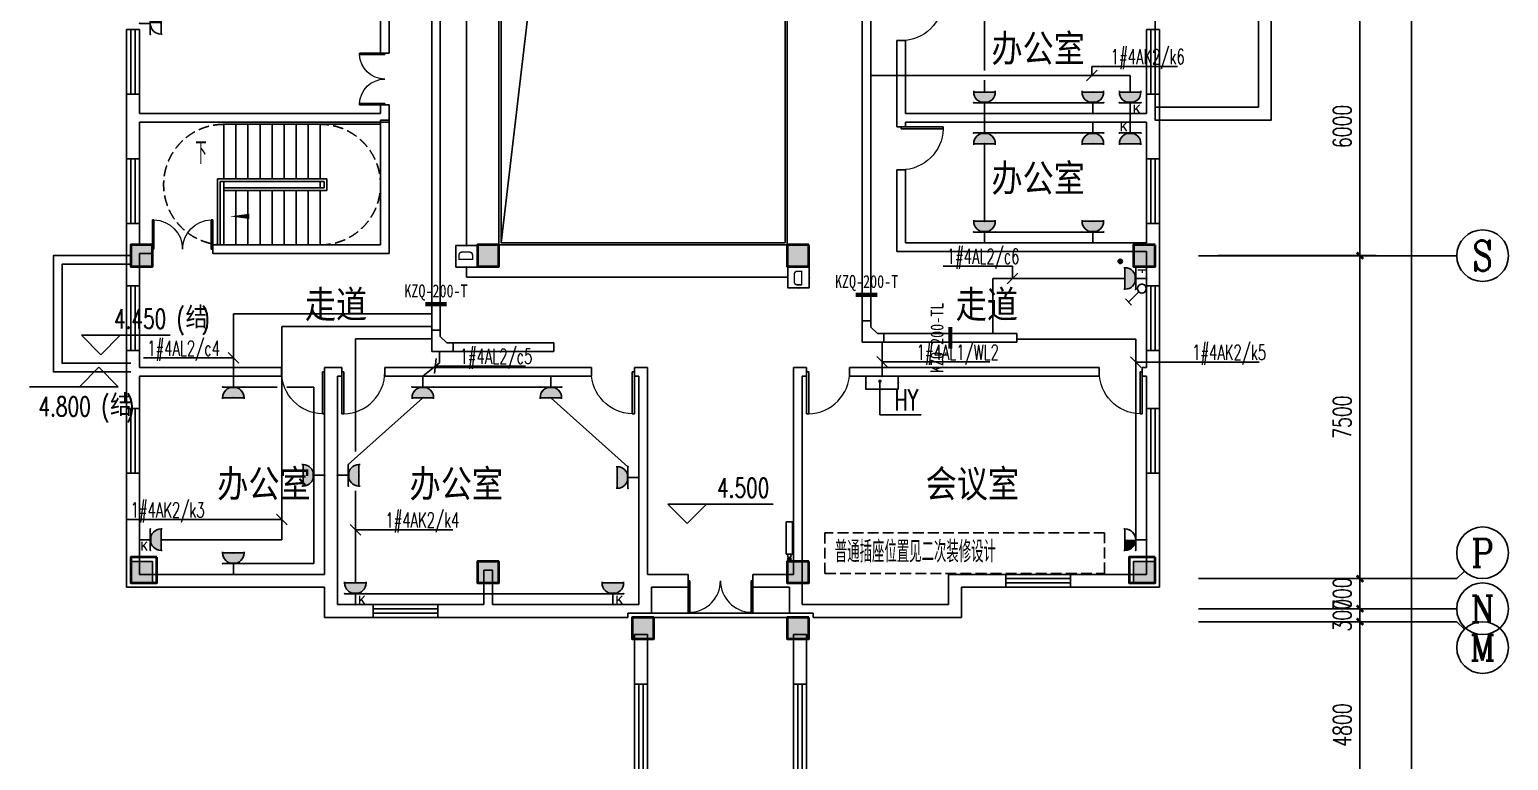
# Model space of a CAD drawing. Extents: x 0 to 302064749, y -59725395 to 1524223.
# Drawn here: x 2143753 to 2178118, y 1312210 to 1329180 of the extents above; entities that cross this region are included whole.
import ezdxf
from ezdxf.enums import TextEntityAlignment as Align

# ---------------------------------------------------------------- set-up
doc = ezdxf.new("R2010")
doc.units = 0
doc.header["$LTSCALE"] = 1000
doc.linetypes.add('DASH', pattern=[0.35, 0.25, -0.1])
for name, color, linetype in [('0-底图', 7, 'Continuous'), ('0-标注', 3, 'Continuous'), ('A-ANNO-IDEN', 3, 'Continuous'), ('A-ANNO-IDEN-LEVL', 3, 'Continuous'), ('A-ANNO-TXT', 7, 'Continuous'), ('A-DOOR-FM', 181, 'Continuous'), ('AXIS', 3, 'Continuous'), ('AXIS_TEXT', 7, 'Continuous'), ('CABLETRAY', 4, 'Continuous'), ('COLU', 7, 'Continuous'), ('COLU_HATCH', 251, 'Continuous'), ('DIM-照明', 3, 'Continuous'), ('DIM-箱柜', 7, 'Continuous'), ('DIM_ELEV', 3, 'Continuous'), ('DOOR_FIRE', 4, 'Continuous'), ('DOTLN', 2, 'DASH'), ('EQUIP-插座', 3, 'Continuous'), ('EQUIP-消防', 3, 'Continuous'), ('EQUIP-照明', 3, 'Continuous'), ('EQUIP-箱柜', 3, 'Continuous'), ('M-EQ-THMA', 7, 'Continuous'), ('PUB_TEXT', 7, 'Continuous'), ('STAIR', 2, 'Continuous'), ('TEL_TEXT', 7, 'Continuous'), ('TEXT', 7, 'Continuous'), ('WALL', 2, 'Continuous'), ('WINDOW', 4, 'Continuous'), ('WIRE-照明', 6, 'Continuous'), ('地暖', 4, 'Continuous'), ('建筑-楼梯', 2, 'Continuous'), ('抗震支吊架', 2, 'Continuous'), ('排水', 153, 'Continuous'), ('构造做法', 140, 'Continuous'), ('看线', 30, 'Continuous')]:
    doc.layers.add(name, color=color, linetype=linetype)
doc.layers.add('砼柱', color=2, linetype='Continuous', lineweight=35)
doc.styles.add('_TCH_AXIS', font='COMPLEX', dxfattribs={"bigfont": 'GBCBIG'})
doc.styles.add('_TCH_DIM', font='SIMPLEX', dxfattribs={"width": 0.8, "height": 5, "bigfont": 'HZTXT'})
doc.styles.add('_TEL_DIM', font='simplex.shx', dxfattribs={"width": 0.8, "height": 3.5, "bigfont": 'gbcbig.shx'})
doc.styles.add('A_DIM', font='simplex.shx', dxfattribs={"width": 0.7, "bigfont": 'gbcbig.shx'})
doc.styles.add('A_DIM_T3', font='simplex.shx', dxfattribs={"width": 0.7, "bigfont": 'gbcbig.shx'})
doc.styles.add('COMPLEX', font='COMPLEX')
doc.styles.add('kzcad', font='', dxfattribs={"width": 0.8})
doc.styles.get("Standard").update_dxf_attribs({"font": 'geniso.shx', "bigfont": 'hztxt.shx'})
doc.styles.get('kzcad').set_extended_font_data('SimSun')
doc.dimstyles.new('_TCH_ARCH&&150', dxfattribs={"dimtxt": 420, "dimasz": 150, "dimexe": 375, "dimexo": 450, "dimgap": 202.5, "dimtad": 1, "dimdec": 0, "dimzin": 0, "dimdsep": 46, "dimtxsty": 'A_DIM_T3', "dimblk": 'ARCHTICK', "dimcen": 0.09, "dimclrt": 7, "dimazin": 2, "dimtfac": 1, "dimtdec": 0, "dimtix": 1, "dimtmove": 2, "dimatfit": 3, "dimfxl": 150, "dimtolj": 1, "dimtzin": 0, "dimarcsym": 0})

# ---------------------------------------------------------------- blocks, each defined once
blk = doc.blocks.new('$equip$00002755')
for p, q in [((0.5, 0.5), (-0.5, 0.5)), ((-0.5, 0.5), (-0.5, -0.5)), ((0.5, -0.5), (0.5, 0.5)), ((-0.5, -0.5), (0.5, -0.5))]:
    blk.add_line(p, q)
at = {"const_width": 0.04}
blk.add_lwpolyline([(-0.5, 0.5), (0.5, 0.5), (0.5, -0.5), (-0.5, -0.5), (-0.5, 0.5), (0.5, 0.5)], dxfattribs=at)
for p in [(-0.5, 0), (0, 0.5), (0.5, 0), (-0.027, -0.5)]:
    blk.add_point(p)
at = {"color": 7}
blk.add_attdef('$TEXT$', text='', height=0.4, dxfattribs=at).set_placement((0.026, -0.008), align=Align.MIDDLE_CENTER)
at = {"color": 7, "flags": 1}
for tag, height, p in [('A', 0.00002, (0, 0)), ('B', 0.4, (0.755, -0.254))]:
    blk.add_attdef(tag, text='', height=height, dxfattribs=at).set_placement(p, align=Align.MIDDLE_CENTER)
blk = doc.blocks.new('$equip$00001764')
for p, q in [((-0.5, 1.05), (-0.5, 1)), ((-0.5, 1), (0.5, 1)), ((0.5, 1.05), (0.5, 1)), ((0.5, 0.5), (-0.5, 0.5)), ((0, 0.5), (0, 0))]:
    blk.add_line(p, q)
blk.add_arc((0, 1), 0.5, 180, 0)
for p in [(-0.5, 0.5), (0, 0), (0.5, 0.5)]:
    blk.add_point(p)
for points in [[(0.433, 0.75), (-0.433, 0.75), (0.5, 1), (-0.5, 1)], [(0.25, 0.567), (-0.25, 0.567), (0.433, 0.75), (-0.433, 0.75)], [(0, 0.5), (0, 0.5), (0.25, 0.567), (-0.25, 0.567)]]:
    blk.add_solid(points)
at = {"color": 7, "style": '_TEL_DIM'}
blk.add_attdef('$TEXT$', text='', height=0.4, dxfattribs=at).set_placement((0.303, 0.211), align=Align.MIDDLE_CENTER)
at = {"color": 7, "style": '_TEL_DIM', "flags": 1}
blk.add_attdef('A', text='', height=0.00002, dxfattribs=at).set_placement((0, 0), align=Align.MIDDLE_CENTER)
blk = doc.blocks.new('$equip$00002327')
for p, q in [((0.147, 0.356), (0.625, 0.833)), ((0.484, 0.975), (0.766, 0.692))]:
    blk.add_line(p, q)
blk.add_circle((0, 0.208), 0.208)
for p in [(-0.208, 0.208), (0, 0.417), (0, 0), (0.208, 0.208)]:
    blk.add_point(p)
at = {"color": 7, "flags": 1}
blk.add_attdef('A', text='', height=0.00002, dxfattribs=at).set_placement((0, 0), align=Align.MIDDLE_CENTER)
blk = doc.blocks.new('$equip$00001239')
for p, q in [((-0.5, 1.05), (-0.5, 1)), ((0.5, 1), (-0.5, 1)), ((0.5, 1.05), (0.5, 1)), ((0.5, 0.5), (-0.5, 0.5)), ((0, 0.5), (0, 0))]:
    blk.add_line(p, q)
blk.add_arc((0, 1), 0.5, 180, 0)
for points in [[(0, 0.75), (-0.433, 0.75), (0, 1), (-0.5, 1)], [(0, 0.567), (-0.25, 0.567), (0, 0.75), (-0.433, 0.75)], [(0, 0.5), (0, 0.5), (0, 0.567), (-0.25, 0.567)]]:
    blk.add_solid(points)
at = {"layer": 'EQUIP-照明'}
for p in [(0, 1), (-0.5, 0.5), (0, 0), (0.5, 0.5)]:
    blk.add_point(p, dxfattribs=at)
at = {"layer": 'EQUIP-照明', "flags": 9}
blk.add_attdef('A', (0, 0), '', height=0.00002, dxfattribs=at)
blk = doc.blocks.new('$equip$00001237')
for p, q in [((-0.5, 1.05), (-0.5, 1)), ((-0.5, 1), (0.5, 1)), ((0.5, 1.05), (0.5, 1)), ((0.5, 0.5), (-0.5, 0.5)), ((0, 0.5), (0, 0))]:
    blk.add_line(p, q)
blk.add_arc((0, 1), 0.5, 180, 0)
for p in [(0, 1), (-0.5, 0.5), (0, 0), (0.5, 0.5)]:
    blk.add_point(p)
for points in [[(0.433, 0.75), (-0.433, 0.75), (0.5, 1), (-0.5, 1)], [(0.25, 0.567), (-0.25, 0.567), (0.433, 0.75), (-0.433, 0.75)], [(0, 0.5), (0, 0.5), (0.25, 0.567), (-0.25, 0.567)]]:
    blk.add_solid(points)
at = {"flags": 9}
blk.add_attdef('A', (0, 0), '', height=0.00002, dxfattribs=at)
blk = doc.blocks.new('$equip$00002928')
for p, q in [((-0.75, 0.6), (-0.75, 0)), ((0.75, 0.6), (-0.75, 0.6)), ((0.75, 0), (0.75, 0.6)), ((-0.75, 0), (0.75, 0))]:
    blk.add_line(p, q)
at = {"const_width": 0.04}
blk.add_lwpolyline([(-0.75, 0.6), (-0.75, 0), (0.75, 0), (0.75, 0.6), (-0.75, 0.6), (-0.75, 0)], dxfattribs=at)
for p in [(-0.75, 0.3), (0, 0.6), (0.75, 0.3), (0, 0)]:
    blk.add_point(p)
at = {"color": 7, "style": '_TEL_DIM', "flags": 1}
for tag in ['A', 'REMARK']:
    blk.add_attdef(tag, text='', height=0.00002, dxfattribs=at).set_placement((0, 0), align=Align.MIDDLE_CENTER)
blk = doc.blocks.new('bp')
at = {"layer": '构造做法'}
for points in [[(684404, 661018), (686204, 661018), (686204, 658318), (684404, 658318)], [(684404, 660818), (686004, 660818), (686004, 658518), (684404, 658518)]]:
    blk.add_lwpolyline(points, dxfattribs=at)
blk = doc.blocks.new('ng')
at = {"layer": '排水'}
for p, q in [((345991, 781358), (346091, 781358)), ((346041, 781408), (346041, 781308))]:
    blk.add_line(p, q, dxfattribs=at)
blk.add_circle((346041, 781358), 50, dxfattribs=at)
blk = doc.blocks.new('222222')
at = {"layer": 'COLU_HATCH'}
h = blk.add_hatch(color=256, dxfattribs=at)
h.dxf.hatch_style = 1
h.paths.add_polyline_path([(1330092, 1061941), (1330092, 1062441), (1329592, 1062441), (1329592, 1061941)])
h = blk.add_hatch(color=256, dxfattribs=at)
h.dxf.hatch_style = 1
h.paths.add_polyline_path([(1338142, 1061941), (1338142, 1062441), (1337642, 1062441), (1337642, 1061941)])
h = blk.add_hatch(color=256, dxfattribs=at)
h.dxf.hatch_style = 1
h.paths.add_polyline_path([(1345342, 1061941), (1345342, 1062441), (1344842, 1062441), (1344842, 1061941)])
h = blk.add_hatch(color=256, dxfattribs=at)
h.dxf.hatch_style = 1
h.paths.add_polyline_path([(1353392, 1061941), (1353392, 1062441), (1352892, 1062441), (1352892, 1061941)])
h = blk.add_hatch(color=256, dxfattribs=at)
h.dxf.hatch_style = 1
h.paths.add_polyline_path([(1330092, 1054591), (1330092, 1055091), (1329592, 1055091), (1329592, 1054591)])
h = blk.add_hatch(color=256, dxfattribs=at)
h.dxf.hatch_style = 1
h.paths.add_polyline_path([(1338142, 1054591), (1338142, 1055091), (1337642, 1055091), (1337642, 1054591)])
h = blk.add_hatch(color=256, dxfattribs=at)
h.dxf.hatch_style = 1
h.paths.add_polyline_path([(1345342, 1054591), (1345342, 1055091), (1344842, 1055091), (1344842, 1054591)])
h = blk.add_hatch(color=256, dxfattribs=at)
h.dxf.hatch_style = 1
h.paths.add_polyline_path([(1353392, 1054591), (1353392, 1055091), (1352892, 1055091), (1352892, 1054591)])
h = blk.add_hatch(color=256, dxfattribs=at)
h.dxf.hatch_style = 1
h.paths.add_polyline_path([(1341742, 1053291), (1341742, 1053791), (1341242, 1053791), (1341242, 1053291)])
h = blk.add_hatch(color=256, dxfattribs=at)
h.dxf.hatch_style = 1
h.paths.add_polyline_path([(1345342, 1053291), (1345342, 1053791), (1344842, 1053791), (1344842, 1053291)])
at = {"layer": 'COLU'}
for points in [[(1330092, 1061941), (1330092, 1062441), (1329592, 1062441), (1329592, 1061941)], [(1338142, 1061941), (1338142, 1062441), (1337642, 1062441), (1337642, 1061941)], [(1345342, 1061941), (1345342, 1062441), (1344842, 1062441), (1344842, 1061941)], [(1353392, 1061941), (1353392, 1062441), (1352892, 1062441), (1352892, 1061941)], [(1330092, 1054591), (1330092, 1055091), (1329592, 1055091), (1329592, 1054591)], [(1338142, 1054591), (1338142, 1055091), (1337642, 1055091), (1337642, 1054591)], [(1345342, 1054591), (1345342, 1055091), (1344842, 1055091), (1344842, 1054591)], [(1353392, 1054591), (1353392, 1055091), (1352892, 1055091), (1352892, 1054591)], [(1341742, 1053291), (1341742, 1053791), (1341242, 1053791), (1341242, 1053291)], [(1345342, 1053291), (1345342, 1053791), (1344842, 1053791), (1344842, 1053291)]]:
    blk.add_lwpolyline(points, close=True, dxfattribs=at)
blk = doc.blocks.new('sad')
at = {"layer": '砼柱', "lineweight": 35}
for points in [[(2908208, 539206), (2907708, 539206), (2907708, 538706), (2908208, 538706)], [(2916258, 539206), (2915758, 539206), (2915758, 538706), (2916258, 538706)], [(2923458, 539206), (2922958, 539206), (2922958, 538706), (2923458, 538706)], [(2931508, 539206), (2931008, 539206), (2931008, 538706), (2931508, 538706)], [(2908308, 531956), (2907708, 531956), (2907708, 531356), (2908308, 531356)], [(2916258, 531856), (2915758, 531856), (2915758, 531356), (2916258, 531356)], [(2923458, 531856), (2922958, 531856), (2922958, 531356), (2923458, 531356)], [(2931508, 531956), (2930908, 531956), (2930908, 531356), (2931508, 531356)], [(2919858, 530556), (2919358, 530556), (2919358, 530056), (2919858, 530056)], [(2923458, 530556), (2922958, 530556), (2922958, 530056), (2923458, 530056)]]:
    blk.add_lwpolyline(points, close=True, dxfattribs=at)
blk = doc.blocks.new('A$C70683537')
at = {"layer": 'TEXT'}
blk.add_blockref('sad', (-2821208, -503056), dxfattribs=at)
blk = doc.blocks.new('_ArchTick')
at = {"color": 0, "linetype": 'ByBlock', "const_width": 0.4}
blk.add_lwpolyline([(-0.5, -0.5), (0.5, 0.5)], dxfattribs=at)
blk = doc.blocks.new('*D793')
at = {"layer": 'AXIS', "color": 0, "lineweight": -2, "transparency": 16777216}
for p, q in [((1173971, -100593), (1178846, -100593)), ((1178471, -190993), (1178471, -100593)), ((1173971, -190993), (1178846, -190993))]:
    blk.add_line(p, q, dxfattribs=at)
at = {"layer": 'Defpoints', "color": 0, "transparency": 16777216}
for p in [(1173521, -100593), (1178471, -100593), (1173521, -190993)]:
    blk.add_point(p, dxfattribs=at)
at = {"layer": 'AXIS', "color": 0, "lineweight": -2, "transparency": 16777216, "xscale": 150, "yscale": 150, "zscale": 150}
for p, rotation in [((1178471, -100593), 90), ((1178471, -190993), 270)]:
    blk.add_blockref('_ArchTick', p, dxfattribs=dict(at, rotation=rotation))
at = {"layer": 'AXIS', "color": 7, "transparency": 16777216, "insert": (1178059, -145793), "char_height": 420, "attachment_point": 5, "rotation": 90, "style": 'A_DIM_T3'}
blk.add_mtext('\\A1;90400', dxfattribs=at)
blk = doc.blocks.new('*D824')
at = {"layer": 'AXIS', "color": 0, "lineweight": -2, "transparency": 16777216}
for p, q in [((1173971, -163493), (1177646, -163493)), ((1177271, -168293), (1177271, -163493)), ((1173971, -168293), (1177646, -168293))]:
    blk.add_line(p, q, dxfattribs=at)
at = {"layer": 'Defpoints', "color": 0, "transparency": 16777216}
for p in [(1173521, -163493), (1177271, -163493), (1173521, -168293)]:
    blk.add_point(p, dxfattribs=at)
at = {"layer": 'AXIS', "color": 0, "lineweight": -2, "transparency": 16777216, "xscale": 150, "yscale": 150, "zscale": 150}
for p, rotation in [((1177271, -163493), 90), ((1177271, -168293), 270)]:
    blk.add_blockref('_ArchTick', p, dxfattribs=dict(at, rotation=rotation))
at = {"layer": 'AXIS', "color": 7, "transparency": 16777216, "insert": (1176859, -165893), "char_height": 420, "attachment_point": 5, "rotation": 90, "style": 'A_DIM_T3'}
blk.add_mtext('\\A1;4800', dxfattribs=at)
blk = doc.blocks.new('*D825')
at = {"layer": 'AXIS', "color": 0, "lineweight": -2, "transparency": 16777216}
for p, q in [((1173971, -163193), (1177646, -163193)), ((1177271, -163193), (1177271, -163043)), ((1177271, -163493), (1177271, -163193)), ((1173971, -163493), (1177646, -163493)), ((1177271, -163493), (1177271, -163643))]:
    blk.add_line(p, q, dxfattribs=at)
at = {"layer": 'Defpoints', "color": 0, "transparency": 16777216}
for p in [(1173521, -163193), (1177271, -163193), (1173521, -163493)]:
    blk.add_point(p, dxfattribs=at)
at = {"layer": 'AXIS', "color": 0, "lineweight": -2, "transparency": 16777216, "xscale": 150, "yscale": 150, "zscale": 150}
for p, rotation in [((1177271, -163193), 270), ((1177271, -163493), 90)]:
    blk.add_blockref('_ArchTick', p, dxfattribs=dict(at, rotation=rotation))
at = {"layer": 'AXIS', "color": 7, "transparency": 16777216, "insert": (1176859, -163343), "char_height": 420, "attachment_point": 5, "rotation": 90, "style": 'A_DIM_T3'}
blk.add_mtext('\\A1;300', dxfattribs=at)
blk = doc.blocks.new('*D826')
at = {"layer": 'AXIS', "color": 0, "lineweight": -2, "transparency": 16777216}
for p, q in [((1173971, -162493), (1177646, -162493)), ((1177271, -162493), (1177271, -162343)), ((1177271, -163193), (1177271, -162493)), ((1173971, -163193), (1177646, -163193)), ((1177271, -163193), (1177271, -163343))]:
    blk.add_line(p, q, dxfattribs=at)
at = {"layer": 'Defpoints', "color": 0, "transparency": 16777216}
for p in [(1173521, -162493), (1177271, -162493), (1173521, -163193)]:
    blk.add_point(p, dxfattribs=at)
at = {"layer": 'AXIS', "color": 0, "lineweight": -2, "transparency": 16777216, "xscale": 150, "yscale": 150, "zscale": 150}
for p, rotation in [((1177271, -162493), 270), ((1177271, -163193), 90)]:
    blk.add_blockref('_ArchTick', p, dxfattribs=dict(at, rotation=rotation))
at = {"layer": 'AXIS', "color": 7, "transparency": 16777216, "insert": (1176859, -162843), "char_height": 420, "attachment_point": 5, "rotation": 90, "style": 'A_DIM_T3'}
blk.add_mtext('\\A1;700', dxfattribs=at)
blk = doc.blocks.new('*D827')
at = {"layer": 'AXIS', "color": 0, "lineweight": -2, "transparency": 16777216}
for p, q in [((1173971, -154993), (1177646, -154993)), ((1177271, -162493), (1177271, -154993)), ((1173971, -162493), (1177646, -162493))]:
    blk.add_line(p, q, dxfattribs=at)
at = {"layer": 'Defpoints', "color": 0, "transparency": 16777216}
for p in [(1173521, -154993), (1177271, -154993), (1173521, -162493)]:
    blk.add_point(p, dxfattribs=at)
at = {"layer": 'AXIS', "color": 0, "lineweight": -2, "transparency": 16777216, "xscale": 150, "yscale": 150, "zscale": 150}
for p, rotation in [((1177271, -154993), 90), ((1177271, -162493), 270)]:
    blk.add_blockref('_ArchTick', p, dxfattribs=dict(at, rotation=rotation))
at = {"layer": 'AXIS', "color": 7, "transparency": 16777216, "insert": (1176859, -158743), "char_height": 420, "attachment_point": 5, "rotation": 90, "style": 'A_DIM_T3'}
blk.add_mtext('\\A1;7500', dxfattribs=at)
blk = doc.blocks.new('*D828')
at = {"layer": 'AXIS', "color": 0, "lineweight": -2, "transparency": 16777216}
for p, q in [((1173971, -148993), (1177646, -148993)), ((1177271, -154993), (1177271, -148993)), ((1173971, -154993), (1177646, -154993))]:
    blk.add_line(p, q, dxfattribs=at)
at = {"layer": 'Defpoints', "color": 0, "transparency": 16777216}
for p in [(1173521, -148993), (1177271, -148993), (1173521, -154993)]:
    blk.add_point(p, dxfattribs=at)
at = {"layer": 'AXIS', "color": 0, "lineweight": -2, "transparency": 16777216, "xscale": 150, "yscale": 150, "zscale": 150}
for p, rotation in [((1177271, -148993), 90), ((1177271, -154993), 270)]:
    blk.add_blockref('_ArchTick', p, dxfattribs=dict(at, rotation=rotation))
at = {"layer": 'AXIS', "color": 7, "transparency": 16777216, "insert": (1176859, -151993), "char_height": 420, "attachment_point": 5, "rotation": 90, "style": 'A_DIM_T3'}
blk.add_mtext('\\A1;6000', dxfattribs=at)
blk = doc.blocks.new('$WINLIB2D$00000001')
at = {"color": 0}
for points in [[(-0.5, 0.5), (-0.5, -0.5)], [(-0.5, 0.5), (0.5, 0.5)], [(0.5, -0.5), (0.5, 0.5)], [(0.5, 0.167), (-0.5, 0.167)], [(0.5, -0.167), (-0.5, -0.167)], [(-0.5, -0.5), (0.5, -0.5)]]:
    blk.add_lwpolyline(points, dxfattribs=at)
blk = doc.blocks.new('$DorLib2D$00000001')
for p, q in [((0.45, 0.975), (0.5, 0.975)), ((0.45, 0), (0.45, 0.975)), ((0.5, 0), (0.5, 0.975)), ((0.5, 0), (0.45, 0))]:
    blk.add_line(p, q)
at = {"lineweight": 13}
blk.add_arc((0.475, 0), 0.975, 91.4693, 180, dxfattribs=at)
blk = doc.blocks.new('$DorLib2D$00000002')
for p, q in [((-0.5, 0), (-0.5, 0.4875)), ((-0.475, 0.4875), (-0.5, 0.4875)), ((-0.475, 0), (-0.475, 0.4875)), ((0.475, 0), (0.475, 0.4875)), ((0.475, 0.4875), (0.5, 0.4875)), ((0.5, 0), (0.5, 0.4875)), ((-0.5, 0), (-0.475, 0)), ((0.5, 0), (0.475, 0))]:
    blk.add_line(p, q)
at = {"lineweight": 13}
for centre, start, end in [((-0.4875, 0), 0, 88.53072), ((0.4875, 0), 91.46928, 180)]:
    blk.add_arc(centre, 0.4875, start, end, dxfattribs=at)
blk = doc.blocks.new('_AXISO')
blk.add_circle((0, 0), 0.5)
at = {"layer": 'AXIS_TEXT', "style": 'COMPLEX', "width": 1.041667}
blk.add_attdef('A', text='', height=0.56, dxfattribs=at).set_placement((-0.25, -0.28), (0.25, -0.28), align=Align.FIT)
blk = doc.blocks.new('A$C3A470CF6')
at = {"layer": '0-标注'}
h = blk.add_hatch(color=256, dxfattribs=at)
h.dxf.hatch_style = 1
edge = h.paths.add_edge_path()
edge.add_arc((-75, 870), 40, 0, 360)
for centre in [(-75, 870), (-75, 790)]:
    blk.add_circle(centre, 40, dxfattribs=at)
at = {"layer": 'M-EQ-THMA'}
for p, q in [((-150, 0), (-150, 750)), ((-150, 750), (0, 750)), ((-150, 0), (-150, 750)), ((-150, 750), (0, 750)), ((0, 750), (0, 0)), ((0, 750), (0, 0)), ((0, 0), (-150, 0)), ((0, 0), (-150, 0))]:
    blk.add_line(p, q, dxfattribs=at)
blk = doc.blocks.new('jgfjh')
at = {"layer": 'A-ANNO-IDEN'}
blk.add_lwpolyline([(1150731.3, -152605.9, 0, 0, 0), (1153811.3, -152605.9, 0, 0, 0), (1153811.3, -154080.9, 0, 0, 0), (1151011.3, -154080.9, 0, 120, 0), (1151461.3, -154080.9, 0, 0, 0)], format="xyseb", dxfattribs=at)
at = {"layer": 'A-ANNO-IDEN-LEVL'}
for p, q in [((1148012.5, -157292.5), (1147562.5, -156842.5)), ((1147562.5, -156842.5), (1149622.5, -156842.5)), ((1148012.5, -157292.5), (1148462.5, -156842.5)), ((1147966.4, -157585.8), (1147516.4, -158035.8)), ((1147966.4, -157585.8), (1148416.4, -158035.8)), ((1148416.4, -158035.8), (1146356.4, -158035.8))]:
    blk.add_line(p, q, dxfattribs=at)
at = {"layer": 'AXIS'}
for p, q in [((1173521, -154993.4), (1179521, -154993.4)), ((1173521, -162493.4), (1179521, -162493.4)), ((1179696.8, -162317.7), (1179521, -162493.4)), ((1173521, -163193.4), (1179521, -163193.4)), ((1173521, -163493.4), (1179521, -163493.4)), ((1179696.8, -163669.1), (1179521, -163493.4))]:
    blk.add_line(p, q, dxfattribs=at)
blk.add_lwpolyline([(1157311.3, -154693.4), (1159042.1, -139985.1), (1163911.3, -136893.4)], dxfattribs=at)
at = {"layer": 'DIM_ELEV'}
for p, q in [((1161634.9, -161213.5), (1161184.9, -160763.5)), ((1161184.9, -160763.5), (1163635.9, -160763.5)), ((1161634.9, -161213.5), (1162084.9, -160763.5))]:
    blk.add_line(p, q, dxfattribs=at)
at = {"layer": 'STAIR'}
for p, q in [((1153111.3, -151943.4), (1150871.3, -151943.4)), ((1150871.3, -153208.4), (1150871.3, -151943.4)), ((1151151.3, -153208.4), (1151151.3, -151943.4)), ((1151431.3, -153208.4), (1151431.3, -151943.4)), ((1151711.3, -153208.4), (1151711.3, -151943.4)), ((1151991.3, -153208.4), (1151991.3, -151943.4)), ((1152271.3, -153208.4), (1152271.3, -151943.4)), ((1152551.3, -153208.4), (1152551.3, -151943.4)), ((1152831.3, -153208.4), (1152831.3, -151943.4)), ((1153111.3, -153208.4), (1153111.3, -151943.4)), ((1154511.3, -151943.4), (1153111.3, -151943.4)), ((1153111.3, -151943.4), (1153111.3, -153208.4)), ((1154511.3, -154743.4), (1154511.3, -151943.4)), ((1153261.3, -153208.4), (1150721.3, -153208.4)), ((1150721.3, -153208.4), (1150721.3, -154743.4)), ((1153261.3, -153478.4), (1153261.3, -153208.4)), ((1153201.3, -153268.4), (1150781.3, -153268.4)), ((1150781.3, -153268.4), (1150781.3, -154743.4)), ((1153111.3, -153268.4), (1150871.3, -153268.4)), ((1150871.3, -153418.4), (1150871.3, -153268.4)), ((1150871.3, -153418.4), (1153111.3, -153418.4)), ((1150871.3, -153418.4), (1150871.3, -153478.4)), ((1150871.3, -153418.4), (1153201.3, -153418.4)), ((1150871.3, -153418.4), (1150871.3, -153478.4)), ((1150871.3, -153478.4), (1150871.3, -154743.4)), ((1150871.3, -153478.4), (1153261.3, -153478.4)), ((1151151.3, -153478.4), (1151151.3, -154743.4)), ((1151431.3, -153478.4), (1151431.3, -154743.4)), ((1151711.3, -153478.4), (1151711.3, -154743.4)), ((1151991.3, -153478.4), (1151991.3, -154743.4)), ((1152271.3, -153478.4), (1152271.3, -154743.4)), ((1152551.3, -153478.4), (1152551.3, -154743.4)), ((1152831.3, -153478.4), (1152831.3, -154743.4)), ((1153111.3, -153268.4), (1153111.3, -153418.4)), ((1153111.3, -153478.4), (1153111.3, -154743.4)), ((1153111.3, -153478.4), (1153111.3, -154743.4)), ((1153201.3, -153418.4), (1153201.3, -153268.4)), ((1150781.3, -154743.4), (1150721.3, -154743.4)), ((1150871.3, -154743.4), (1153111.3, -154743.4)), ((1153111.3, -154743.4), (1154511.3, -154743.4))]:
    blk.add_line(p, q, dxfattribs=at)
at = {"layer": 'WALL'}
for p, q in [((1154511.3, -140993.4), (1154511.3, -150293.4)), ((1154711.3, -150293.4), (1154711.3, -140993.4)), ((1166711.3, -150000.3), (1166511.3, -150000.3)), ((1166511.3, -150000.3), (1166511.3, -151793.4)), ((1166711.3, -151693.4), (1166711.3, -150000.3)), ((1154511.3, -150293.4), (1154711.3, -150293.4)), ((1148911.3, -151243.4), (1148611.3, -151243.4)), ((1148611.3, -151243.4), (1148611.3, -151793.4)), ((1148911.3, -151693.4), (1148911.3, -151243.4)), ((1154711.3, -151493.4), (1154511.3, -151493.4)), ((1154511.3, -151493.4), (1154511.3, -151693.4)), ((1154711.3, -151893.4), (1154711.3, -151493.4)), ((1172611.3, -151243.4), (1172311.3, -151243.4)), ((1172311.3, -151243.4), (1172311.3, -151693.4)), ((1172611.3, -151793.4), (1172611.3, -151243.4)), ((1148611.3, -151793.4), (1148611.3, -152743.4)), ((1148911.3, -151693.4), (1154511.3, -151693.4)), ((1154511.3, -154743.4), (1154511.3, -151843.4)), ((1154511.3, -151843.4), (1154711.3, -151843.4)), ((1154711.3, -154943.4), (1154711.3, -151843.4)), ((1166511.3, -151793.4), (1166511.3, -152000.3)), ((1166711.3, -151693.4), (1172311.3, -151693.4)), ((1172611.3, -152743.4), (1172611.3, -151793.4)), ((1148911.3, -151893.4), (1154711.3, -151893.4)), ((1148911.3, -152743.4), (1148911.3, -151893.4)), ((1166511.3, -152000.3), (1166711.3, -152000.3)), ((1166711.3, -151893.4), (1172311.3, -151893.4)), ((1166711.3, -152000.3), (1166711.3, -151893.4)), ((1172311.3, -151893.4), (1172311.3, -152743.4)), ((1148611.3, -152743.4), (1148911.3, -152743.4)), ((1172311.3, -152743.4), (1172611.3, -152743.4)), ((1166711.3, -153000.3), (1166511.3, -153000.3)), ((1166511.3, -153000.3), (1166511.3, -154893.4)), ((1166711.3, -154693.4), (1166711.3, -153000.3)), ((1148911.3, -154243.4), (1148611.3, -154243.4)), ((1148611.3, -154243.4), (1148611.3, -154843.4)), ((1148911.3, -154743.4), (1148911.3, -154243.4)), ((1172611.3, -154243.4), (1172311.3, -154243.4)), ((1172311.3, -154243.4), (1172311.3, -154693.4)), ((1172611.3, -154793.4), (1172611.3, -154243.4)), ((1148611.3, -154843.4), (1148611.3, -155693.4)), ((1149211.3, -154743.4), (1148911.3, -154743.4)), ((1148911.3, -155693.4), (1148911.3, -154943.4)), ((1148911.3, -154943.4), (1149211.3, -154943.4)), ((1149211.3, -154943.4), (1149211.3, -154743.4)), ((1154511.3, -154743.4), (1150611.3, -154743.4)), ((1150611.3, -154743.4), (1150611.3, -154943.4)), ((1150611.3, -154943.4), (1154711.3, -154943.4)), ((1166511.3, -154893.4), (1172311.3, -154893.4)), ((1166711.3, -154693.4), (1172311.3, -154693.4)), ((1172311.3, -154893.4), (1172311.3, -155693.4)), ((1172611.3, -155693.4), (1172611.3, -154793.4)), ((1148611.3, -155693.4), (1148911.3, -155693.4)), ((1172311.3, -155693.4), (1172611.3, -155693.4)), ((1148911.3, -157193.4), (1148611.3, -157193.4)), ((1148611.3, -157193.4), (1148611.3, -157693.4)), ((1148911.3, -157593.4), (1148911.3, -157193.4)), ((1172611.3, -157193.4), (1172311.3, -157193.4)), ((1172311.3, -157193.4), (1172311.3, -157593.4)), ((1172611.3, -157693.4), (1172611.3, -157193.4)), ((1148611.3, -157693.4), (1148611.3, -158543.4)), ((1152211.3, -157593.4), (1148911.3, -157593.4)), ((1152211.3, -157793.4), (1152211.3, -157593.4)), ((1153411.3, -157593.4), (1153211.3, -157593.4)), ((1153211.3, -157593.4), (1153211.3, -157793.4)), ((1153611.3, -157593.4), (1153411.3, -157593.4)), ((1153611.3, -157793.4), (1153611.3, -157593.4)), ((1159411.3, -157593.4), (1154611.3, -157593.4)), ((1154611.3, -157593.4), (1154611.3, -157793.4)), ((1159411.3, -157793.4), (1159411.3, -157593.4)), ((1160711.3, -157593.4), (1160411.3, -157593.4)), ((1160411.3, -157593.4), (1160411.3, -157793.4)), ((1160711.3, -162393.4), (1160711.3, -157593.4)), ((1164411.3, -157593.4), (1164111.3, -157593.4)), ((1164111.3, -162393.4), (1164111.3, -157593.4)), ((1164411.3, -157793.4), (1164411.3, -157593.4)), ((1171211.3, -157593.4), (1165411.3, -157593.4)), ((1165411.3, -157593.4), (1165411.3, -157793.4)), ((1171211.3, -157793.4), (1171211.3, -157593.4)), ((1172311.3, -157593.4), (1172211.3, -157593.4)), ((1172211.3, -157593.4), (1172211.3, -157793.4)), ((1172611.3, -158543.4), (1172611.3, -157693.4)), ((1148911.3, -157793.4), (1152211.3, -157793.4)), ((1148911.3, -158543.4), (1148911.3, -157793.4)), ((1153211.3, -162393.4), (1153211.3, -157793.4)), ((1153511.3, -162493.4), (1153511.3, -157793.4)), ((1153511.3, -157793.4), (1153611.3, -157793.4)), ((1154611.3, -157793.4), (1159411.3, -157793.4)), ((1160411.3, -157793.4), (1160511.3, -157793.4)), ((1160511.3, -162493.4), (1160511.3, -157793.4)), ((1164311.3, -157793.4), (1164411.3, -157793.4)), ((1164311.3, -162493.4), (1164311.3, -157793.4)), ((1165411.3, -157793.4), (1171211.3, -157793.4)), ((1172211.3, -157793.4), (1172311.3, -157793.4)), ((1172311.3, -157793.4), (1172311.3, -158543.4)), ((1148611.3, -158543.4), (1148911.3, -158543.4)), ((1172311.3, -158543.4), (1172611.3, -158543.4)), ((1148911.3, -160043.4), (1148611.3, -160043.4)), ((1148611.3, -160043.4), (1148611.3, -162693.4)), ((1148911.3, -162393.4), (1148911.3, -160043.4)), ((1172611.3, -160043.4), (1172311.3, -160043.4)), ((1172311.3, -160043.4), (1172311.3, -162393.4)), ((1172611.3, -162693.4), (1172611.3, -160043.4)), ((1153211.3, -162393.4), (1148911.3, -162393.4)), ((1153511.3, -163093.4), (1153511.3, -162493.4)), ((1156911.3, -163093.4), (1156911.3, -162293.4)), ((1156911.3, -162293.4), (1157111.3, -162293.4)), ((1157111.3, -163093.4), (1157111.3, -162293.4)), ((1160511.3, -163093.4), (1160511.3, -162493.4)), ((1161661, -162393.4), (1160711.3, -162393.4)), ((1161661, -162693.4), (1161661, -162393.4)), ((1164111.3, -162393.4), (1163161, -162393.4)), ((1163161, -162393.4), (1163161, -162693.4)), ((1164311.3, -163093.4), (1164311.3, -162493.4)), ((1169041.3, -162393.4), (1167711.3, -162393.4)), ((1167711.3, -162393.4), (1167711.3, -163093.4)), ((1169041.3, -162693.4), (1169041.3, -162393.4)), ((1172311.3, -162393.4), (1170541.3, -162393.4)), ((1170541.3, -162393.4), (1170541.3, -162693.4)), ((1153211.3, -162693.4), (1148611.3, -162693.4)), ((1153211.3, -163393.4), (1153211.3, -162693.4)), ((1160811.3, -163293.4), (1160811.3, -162693.4)), ((1160811.3, -162693.4), (1161661, -162693.4)), ((1163161, -162693.4), (1164011.3, -162693.4)), ((1164011.3, -163293.4), (1164011.3, -162693.4)), ((1168011.3, -162693.4), (1169041.3, -162693.4)), ((1168011.3, -162693.4), (1168011.3, -163393.4)), ((1170541.3, -162693.4), (1172611.3, -162693.4)), ((1154341.3, -163093.4), (1153511.3, -163093.4)), ((1154341.3, -163393.4), (1154341.3, -163093.4)), ((1156911.3, -163093.4), (1155841.3, -163093.4)), ((1155841.3, -163093.4), (1155841.3, -163393.4)), ((1160261.3, -163093.4), (1157111.3, -163093.4)), ((1160261.3, -163093.4), (1160511.3, -163093.4)), ((1164311.3, -163093.4), (1164561.3, -163093.4)), ((1167711.3, -163093.4), (1164561.3, -163093.4)), ((1153211.3, -163393.4), (1154341.3, -163393.4)), ((1155841.3, -163393.4), (1157011.3, -163393.4)), ((1160261.3, -163393.4), (1157011.3, -163393.4)), ((1160261.3, -163293.4), (1160811.3, -163293.4)), ((1160261.3, -163293.4), (1160261.3, -163393.4)), ((1164011.3, -163293.4), (1164561.3, -163293.4)), ((1164561.3, -163393.4), (1164561.3, -163293.4)), ((1168011.3, -163393.4), (1164561.3, -163393.4)), ((1160411.3, -163793.4), (1160411.3, -164943.4)), ((1160711.3, -163793.4), (1160411.3, -163793.4)), ((1160711.3, -164943.4), (1160711.3, -163793.4)), ((1164111.3, -163793.4), (1164111.3, -164943.4)), ((1164411.3, -163793.4), (1164111.3, -163793.4)), ((1164411.3, -164943.4), (1164411.3, -163793.4)), ((1160411.3, -164943.4), (1160711.3, -164943.4)), ((1164111.3, -164943.4), (1164411.3, -164943.4))]:
    blk.add_line(p, q, dxfattribs=at)
at = {"layer": '建筑-楼梯', "color": 9, "linetype": 'DASH'}
for centre, start, end in [((1150871.3, -153343.4), 90, 270), ((1153111.3, -153343.4), 270, 90)]:
    blk.add_arc(centre, 1400, start, end, dxfattribs=at)
at = {"layer": '构造做法'}
for points in [[(1172511.3, -139743.4), (1175211.3, -139743.4), (1175211.3, -151843.4), (1172511.3, -151843.4)], [(1172511.3, -140043.4), (1174911.3, -140043.4), (1174911.3, -151543.4), (1172511.3, -151543.4)]]:
    blk.add_lwpolyline(points, close=True, dxfattribs=at)
at = {"layer": '看线', "linetype": 'Continuous'}
for p, q in [((1160811.3, -163293.4), (1164011.3, -163293.4)), ((1160811.3, -163393.4), (1164011.3, -163393.4))]:
    blk.add_line(p, q, dxfattribs=at)
for points in [[(1157261.3, -136843.4), (1163961.3, -136843.4), (1163961.3, -154743.4), (1157261.3, -154743.4)], [(1157311.3, -136893.4), (1163911.3, -136893.4), (1163911.3, -154693.4), (1157311.3, -154693.4)]]:
    blk.add_lwpolyline(points, close=True, dxfattribs=at)
for name, p in [('222222', (-180880.7, -1217184.4)), ('A$C70683537', (1062211.3, -190893.4))]:
    blk.add_blockref(name, p)
at = {"layer": 'A-DOOR-FM', "xscale": -1400, "yscale": 1400, "zscale": 200}
blk.add_blockref('$DorLib2D$00000002', (1149911.3, -154843.4), dxfattribs=at)
at = {"layer": 'AXIS'}
ref = blk.add_blockref('_AXISO', (1180121, -154993.4), dxfattribs=dict(at, xscale=1200, yscale=1200, zscale=1200))
ref.add_attrib('A', 'S', dxfattribs={"layer": 'AXIS_TEXT', "height": 698.9, "style": '_TCH_AXIS'}).set_placement((1179888.1, -155342.9), (1180354, -155342.9), align=Align.FIT)
ref = blk.add_blockref('_AXISO', (1180121, -161893.4), dxfattribs=dict(at, xscale=1200, yscale=1200, zscale=1200))
ref.add_attrib('A', 'P', dxfattribs={"layer": 'AXIS_TEXT', "height": 652.9, "style": '_TCH_AXIS'}).set_placement((1179856.8, -162219.8), (1180385.3, -162219.8), align=Align.FIT)
ref = blk.add_blockref('_AXISO', (1180121, -163193.4), dxfattribs=dict(at, xscale=1200, yscale=1200, zscale=1200))
ref.add_attrib('A', 'N', dxfattribs={"layer": 'AXIS_TEXT', "height": 622.9, "style": '_TCH_AXIS'}).set_placement((1179839.3, -163504.8), (1180402.8, -163504.8), align=Align.FIT)
ref = blk.add_blockref('_AXISO', (1180121, -164093.4), dxfattribs=dict(at, xscale=1200, yscale=1200, zscale=1200))
ref.add_attrib('A', 'M', dxfattribs={"layer": 'AXIS_TEXT', "height": 594, "style": '_TCH_AXIS'}).set_placement((1179824.1, -164390.4), (1180418, -164390.4), align=Align.FIT)
at = {"layer": 'DOOR_FIRE', "xscale": 1500, "yscale": 1500, "zscale": 300, "rotation": 179.9999999999926}
blk.add_blockref('$DorLib2D$00000002', (1162411, -162543.4), dxfattribs=at)
at = {"layer": 'WINDOW'}
for name, p, xscale, yscale, zscale, rotation in [('$DorLib2D$00000001', (1166611.3, -149500.3), 1000, -1000, 200, 90), ('$WINLIB2D$00000001', (1148761.3, -150493.4), 1500, 300, 300, 270), ('$WINLIB2D$00000001', (1172461.3, -150493.4), 1500, -300, 300, 270), ('$DorLib2D$00000002', (1154611.3, -150893.4), 1200, -1200, 200, 270), ('$DorLib2D$00000001', (1166611.3, -152500.3), 1000, -1000, 200, 90), ('$WINLIB2D$00000001', (1148761.3, -153493.4), 1500, 300, 300, 270), ('$WINLIB2D$00000001', (1172461.3, -153493.4), 1500, -300, 300, 270), ('$WINLIB2D$00000001', (1148761.3, -156443.4), -1500, 300, 300, 270), ('$WINLIB2D$00000001', (1172461.3, -156443.4), -1500, -300, 300, 270), ('$DorLib2D$00000001', (1152711.3, -157693.4), 1000, -1000, 200, 2.172134718214767e-08), ('$DorLib2D$00000001', (1154111.3, -157693.4), -1000, -1000, 200, 2.172142465894922e-08), ('$DorLib2D$00000001', (1159911.3, -157693.4), 1000, -1000, 200, 2.172138746057015e-08), ('$DorLib2D$00000001', (1164911.3, -157693.4), -1000, -1000, 200, 2.170056134787047e-08), ('$DorLib2D$00000001', (1171711.3, -157693.4), 1000, -1000, 200, 2.17006224606517e-08), ('$WINLIB2D$00000001', (1148761.3, -159293.4), -1500, 300, 300, 270), ('$WINLIB2D$00000001', (1172461.3, -159293.4), -1500, -300, 300, 270), ('$WINLIB2D$00000001', (1169791.3, -162543.4), -1500, 300, 300, 180), ('$WINLIB2D$00000001', (1155091.3, -163243.4), -1500, 300, 300, 180), ('$WINLIB2D$00000001', (1160561.3, -166243.4), -2600, 300, 300, 270), ('$WINLIB2D$00000001', (1164261.3, -166243.4), -2600, -300, 300, 270)]:
    blk.add_blockref(name, p, dxfattribs=dict(at, xscale=xscale, yscale=yscale, zscale=zscale, rotation=rotation))
at = {"layer": '排水'}
blk.add_blockref('ng', (825660.9, -936485.7), dxfattribs=at)
at = {"layer": '构造做法', "rotation": 180}
blk.add_blockref('bp', (1833115.4, 503324.8), dxfattribs=at)
at = {"layer": 'A-ANNO-TXT'}
for s, height, style, width, p in [('下', 525, 'A_DIM', 0.7, (1150209.2, -152868.4)), ('4.450', 446.25, '_TCH_DIM', 0.705882, (1148317.5, -156685)), ('(', 446.2, '_TCH_DIM', 0.705882, (1149772.5, -156685)), (')', 446.2, '_TCH_DIM', 0.705882, (1150351.1, -156685)), ('4.800', 446.25, '_TCH_DIM', 0.705882, (1146563.4, -158718.3)), ('(', 446.2, '_TCH_DIM', 0.705882, (1148018.4, -158718.3)), (')', 446.2, '_TCH_DIM', 0.705882, (1148597, -158718.3))]:
    blk.add_text(s, height=height, dxfattribs=dict(at, style=style, width=width)).set_placement(p)
at = {"layer": 'A-ANNO-TXT', "style": '_TCH_DIM'}
for p in [(1149982.5, -156685), (1148228.4, -158718.3)]:
    blk.add_text('结', height=506.4, dxfattribs=at).set_placement(p)
at = {"layer": 'PUB_TEXT'}
for s, p in [('办公室', (1168707.5, -150566.7)), ('办公室', (1168707.5, -153579.5)), ('走道', (1152753.5, -156511)), ('走道', (1167877.4, -156511)), ('办公室', (1150717.3, -160675.5)), ('办公室', (1155186.9, -160675.5)), ('会议室', (1167179.2, -160675.5))]:
    blk.add_text(s, height=723.4, dxfattribs=at).set_placement(p)
at = {"layer": 'PUB_TEXT', "style": '_TCH_DIM', "width": 0.705882}
blk.add_text('4.500', height=446.25, dxfattribs=at).set_placement((1162330.9, -160606))
at = {"layer": 'AXIS'}
for p1, p2, distance, picture, middle in [((1173521, -190993.4), (1173521, -100593.4), -4950, '*D793', (1178058.5, -145793.4)), ((1173521, -154993.4), (1173521, -148993.4), -3750, '*D828', (1176858.5, -151993.4)), ((1173521, -162493.4), (1173521, -154993.4), -3750, '*D827', (1176858.5, -158743.4)), ((1173521, -163193.4), (1173521, -162493.4), -3750, '*D826', (1176858.5, -162843.4)), ((1173521, -163493.4), (1173521, -163193.4), -3750, '*D825', (1176858.5, -163343.4)), ((1173521, -168293.4), (1173521, -163493.4), -3750, '*D824', (1176858.5, -165893.4))]:
    dim = blk.add_aligned_dim(p1=p1, p2=p2, distance=distance, dimstyle='_TCH_ARCH&&150', dxfattribs=at)
    dim.commit()
    dim.dimension.update_dxf_attribs({"geometry": picture, "text_midpoint": middle})

msp = doc.modelspace()

# ---------------------------------------------------------------- linework, layer by layer
at = {"layer": 'CABLETRAY'}
for p, q in [((2153097, 1322203), (2153097, 1343928)), ((2153297, 1343928), (2153297, 1322203)), ((2163103, 1322421), (2163103, 1343928)), ((2163303, 1343928), (2163303, 1322421)), ((2163303, 1322421), (2163103, 1322421)), ((2163103, 1321921), (2163103, 1322421)), ((2163103, 1322421), (2163303, 1322421)), ((2163303, 1322421), (2163303, 1322271)), ((2153297, 1322203), (2153097, 1322203)), ((2153097, 1321703), (2153097, 1322203)), ((2153097, 1322203), (2153297, 1322203)), ((2153297, 1322203), (2153297, 1322053)), ((2153297, 1322053), (2153447, 1321903)), ((2163303, 1322271), (2163453, 1322121)), ((2163453, 1322121), (2163603, 1322121)), ((2163603, 1321921), (2163603, 1322121)), ((2163603, 1322121), (2166696, 1322121)), ((2163603, 1322121), (2163603, 1321921)), ((2166696, 1322121), (2166696, 1321921)), ((2153597, 1321703), (2153097, 1321703)), ((2153447, 1321903), (2153597, 1321903)), ((2153597, 1321703), (2153597, 1321903)), ((2153597, 1321903), (2155936, 1321903)), ((2153597, 1321903), (2153597, 1321703)), ((2155936, 1321703), (2153597, 1321703)), ((2155936, 1321903), (2155936, 1321703)), ((2163603, 1321921), (2163103, 1321921)), ((2166696, 1321921), (2163603, 1321921))]:
    msp.add_line(p, q, dxfattribs=at)
at = {"layer": 'DIM-照明'}
for p, q in [((2168317, 1327993), (2168565, 1328241)), ((2166469, 1323278), (2166716, 1323526)), ((2148612, 1321431), (2148365, 1321679)), ((2153198, 1321540), (2153163, 1321192)), ((2163686, 1321339), (2163438, 1321586)), ((2169582, 1321336), (2169334, 1321584)), ((2149741, 1317679), (2149494, 1317926)), ((2151447, 1317443), (2151199, 1317690))]:
    msp.add_line(p, q, dxfattribs=at)
for points in [[(2168441, 1328117), (2168441, 1328327)], [(2168441, 1328327), (2170429, 1328327)], [(2166592, 1323690), (2164979, 1323690)], [(2166592, 1323402), (2166592, 1323690)], [(2148031, 1321555), (2146400, 1321555)], [(2148488, 1321555), (2148031, 1321555)], [(2153180, 1321366), (2153658, 1321366)], [(2153658, 1321366), (2155280, 1321366)], [(2163562, 1321463), (2163896, 1321463)], [(2163896, 1321463), (2166066, 1321463)], [(2169458, 1321460), (2170330, 1321460)], [(2170330, 1321460), (2172329, 1321460)], [(2148014, 1317802), (2146015, 1317802)], [(2149618, 1317802), (2148014, 1317802)], [(2151323, 1317566), (2151581, 1317566)], [(2151581, 1317566), (2153590, 1317566)]]:
    msp.add_lwpolyline(points, dxfattribs=at)
at = {"layer": 'DIM-箱柜'}
for p, q in [((2163513, 1321015), (2163514, 1320232)), ((2163514, 1320232), (2164471, 1320232))]:
    msp.add_line(p, q, dxfattribs=at)
at = {"layer": 'DIM-箱柜', "const_width": 40}
msp.add_lwpolyline([(2163513, 1321035, 1), (2163513, 1320995, 1)], format="xyb", close=True, dxfattribs=at)
at = {"layer": 'DOTLN', "linetype": 'DASH'}
msp.add_lwpolyline([(2162236, 1316552), (2168730, 1316552), (2168730, 1317496), (2162236, 1317496)], close=True, dxfattribs=at)
at = {"layer": 'WIRE-照明'}
for p, q in [((2153908, 1324166), (2153908, 1329666)), ((2165943, 1328230), (2165943, 1329530)), ((2169327, 1328117), (2163303, 1328117)), ((2165943, 1327730), (2165943, 1328005)), ((2169327, 1327730), (2169327, 1328117)), ((2165943, 1327030), (2165943, 1327230)), ((2168211, 1327480), (2166193, 1327480)), ((2169327, 1327030), (2169327, 1327230)), ((2165943, 1324730), (2165943, 1326530)), ((2168211, 1326780), (2166193, 1326780)), ((2168211, 1324480), (2166193, 1324480)), ((2153908, 1323430), (2153908, 1323666)), ((2161372, 1323430), (2153908, 1323430)), ((2169208, 1323402), (2166135, 1323402)), ((2166135, 1322121), (2166135, 1323402)), ((2148488, 1321130), (2148488, 1322579)), ((2148488, 1322579), (2153097, 1322579)), ((2149618, 1317336), (2149618, 1322288)), ((2153097, 1322288), (2149618, 1322288)), ((2153097, 1321997), (2151323, 1321997)), ((2151323, 1319380), (2151323, 1321997)), ((2153279, 1321446), (2153279, 1321703)), ((2163562, 1321130), (2163562, 1321921)), ((2166696, 1321989), (2169458, 1321989)), ((2169458, 1317585), (2169458, 1321989)), ((2152892, 1321130), (2153279, 1321446)), ((2148738, 1320880), (2149505, 1320880)), ((2149730, 1320880), (2150358, 1320880)), ((2150358, 1320880), (2150358, 1319080)), ((2153142, 1320880), (2155617, 1320880)), ((2151158, 1319081), (2152892, 1320630)), ((2157658, 1319030), (2155867, 1320630)), ((2150358, 1316780), (2150358, 1318580)), ((2151323, 1316330), (2151323, 1318469)), ((2146808, 1317336), (2149618, 1317336)), ((2148738, 1316780), (2150358, 1316780)), ((2157057, 1316080), (2151573, 1316080))]:
    msp.add_line(p, q, dxfattribs=at)
at = {"layer": '抗震支吊架', "color": 2, "const_width": 100}
for points in [[(2162953, 1323021), (2163453, 1323021)], [(2152947, 1322803), (2153447, 1322803)], [(2165149, 1321771), (2165149, 1322271)]]:
    msp.add_lwpolyline(points, dxfattribs=at)

# ---------------------------------------------------------------- block references
at = {"layer": '0-底图'}
msp.add_blockref('jgfjh', (997397, 1478924), dxfattribs=at)
at = {"layer": 'EQUIP-插座', "xscale": 500, "yscale": 500, "zscale": 500}
for name, p, rotation in [('$equip$00001239', (2146308, 1329324), 270), ('$equip$00001237', (2165943, 1327030), 180), ('$equip$00001237', (2168461, 1327030), 180), ('$equip$00001237', (2148488, 1321130), 180), ('$equip$00001237', (2152892, 1321130), 180), ('$equip$00001237', (2155867, 1321130), 180), ('$equip$00001237', (2150608, 1318830), 90), ('$equip$00001237', (2150908, 1318831), 270), ('$equip$00001237', (2157908, 1318780), 90), ('$equip$00001239', (2169708, 1317335), 90)]:
    msp.add_blockref(name, p, dxfattribs=dict(at, rotation=rotation))
for p in [(2165943, 1327230), (2168461, 1327230), (2165943, 1324230), (2168461, 1324230), (2148488, 1316530)]:
    msp.add_blockref('$equip$00001237', p, dxfattribs=at)
for p in [(2169327, 1327230), (2151323, 1315830), (2157307, 1315830)]:
    msp.add_blockref('$equip$00001764', p, dxfattribs=at).add_auto_attribs({'$TEXT$': 'K'})
at = {"layer": 'EQUIP-插座'}
ref = msp.add_blockref('$equip$00001764', (2169327, 1327030), dxfattribs=dict(at, xscale=500, yscale=500, zscale=500, rotation=180))
ref.add_attrib('$TEXT$', 'K', dxfattribs={"layer": '0', "color": 7, "height": 200, "style": '_TEL_DIM'}).set_placement((2169175, 1326925), align=Align.MIDDLE_CENTER)
ref = msp.add_blockref('$equip$00001764', (2169708, 1323402), dxfattribs=dict(at, xscale=500, yscale=500, zscale=500, rotation=90))
ref.add_attrib('$TEXT$', 'F', dxfattribs={"layer": '0', "color": 7, "height": 200, "rotation": 270, "style": '_TEL_DIM'}).set_placement((2169603, 1323554), align=Align.MIDDLE_CENTER)
ref = msp.add_blockref('$equip$00001764', (2146308, 1317336), dxfattribs=dict(at, xscale=500, yscale=500, zscale=500, rotation=270))
ref.add_attrib('$TEXT$', 'K', dxfattribs={"layer": '0', "color": 7, "height": 200, "style": '_TEL_DIM'}).set_placement((2146414, 1317185), align=Align.MIDDLE_CENTER)
at = {"layer": 'EQUIP-消防', "ltscale": 5}
ref = msp.add_blockref('$equip$00002755', (2153908, 1323916), dxfattribs=dict(at, xscale=500, yscale=500, zscale=500, rotation=90))
ref.add_attrib('$TEXT$', 'D', dxfattribs={"layer": '0', "color": 7, "height": 350, "rotation": 90}).set_placement((2153889, 1323929), align=Align.MIDDLE_CENTER)
ref = msp.add_blockref('$equip$00002755', (2153908, 1323916), dxfattribs=dict(at, xscale=500, yscale=500, zscale=500, rotation=90))
ref.add_attrib('$TEXT$', 'D', dxfattribs={"layer": '0', "color": 7, "height": 350, "rotation": 90}).set_placement((2153889, 1323929), align=Align.MIDDLE_CENTER)
ref = msp.add_blockref('$equip$00002755', (2161622, 1323430), dxfattribs=dict(at, xscale=500, yscale=500, zscale=500, rotation=180))
ref.add_attrib('$TEXT$', 'D', dxfattribs={"layer": '0', "color": 7, "height": 350, "rotation": 180}).set_placement((2161609, 1323411), align=Align.MIDDLE_CENTER)
ref = msp.add_blockref('$equip$00002755', (2161622, 1323430), dxfattribs=dict(at, xscale=500, yscale=500, zscale=500, rotation=180))
ref.add_attrib('$TEXT$', 'D', dxfattribs={"layer": '0', "color": 7, "height": 350, "rotation": 180}).set_placement((2161609, 1323411), align=Align.MIDDLE_CENTER)
at = {"layer": 'EQUIP-照明', "xscale": 500, "yscale": 500, "zscale": 500, "rotation": 180}
msp.add_blockref('$equip$00002327', (2169600, 1323271), dxfattribs=at)
at = {"layer": 'EQUIP-箱柜', "xscale": 500, "yscale": 500, "zscale": 500}
msp.add_blockref('$equip$00002928', (2163562, 1320830), dxfattribs=at)
at = {"layer": '地暖', "xscale": -1, "rotation": 180}
msp.add_blockref('A$C3A470CF6', (2161483, 1317750), dxfattribs=at)

# ---------------------------------------------------------------- texts
at = {"layer": 'DIM-照明', "color": 7, "style": '_TEL_DIM', "width": 0.64}
for s, p in [('1#4AK2/k6', (2168877, 1328377)), ('1#4AL2/c6', (2165066, 1323740)), ('1#4AL2/c4', (2146487, 1321605)), ('1#4AL2/c5', (2153746, 1321416)), ('1#4AL1/WL2', (2164367, 1321513)), ('1#4AK2/k5', (2170768, 1321510)), ('1#4AK2/k3', (2146102, 1317852)), ('1#4AK2/k4', (2152021, 1317616))]:
    msp.add_text(s, height=350, dxfattribs=at).set_placement(p)
at = {"layer": 'DIM-箱柜', "color": 7, "style": '_TEL_DIM', "width": 0.64}
msp.add_text('HY', height=500, dxfattribs=at).set_placement((2163854, 1320332))
at = {"layer": 'TEL_TEXT', "style": '_TEL_DIM', "width": 0.8}
msp.add_text('普通插座位置见二次装修设计', height=500, dxfattribs=at).set_placement((2162465, 1316807))
at = {"layer": '抗震支吊架', "color": 2, "style": 'kzcad', "width": 0.8}
for s, rotation, p in [('KZQ-200-T', 359.8854, (2163203, 1323181)), ('KZQ-200-T', 359.8854, (2153197, 1322963)), ('KZQ-200-TL', 89.8854, (2164989, 1322021))]:
    msp.add_text(s, height=300, rotation=rotation, dxfattribs=at).set_placement(p, align=Align.CENTER)

doc.saveas('drawing.dxf')
